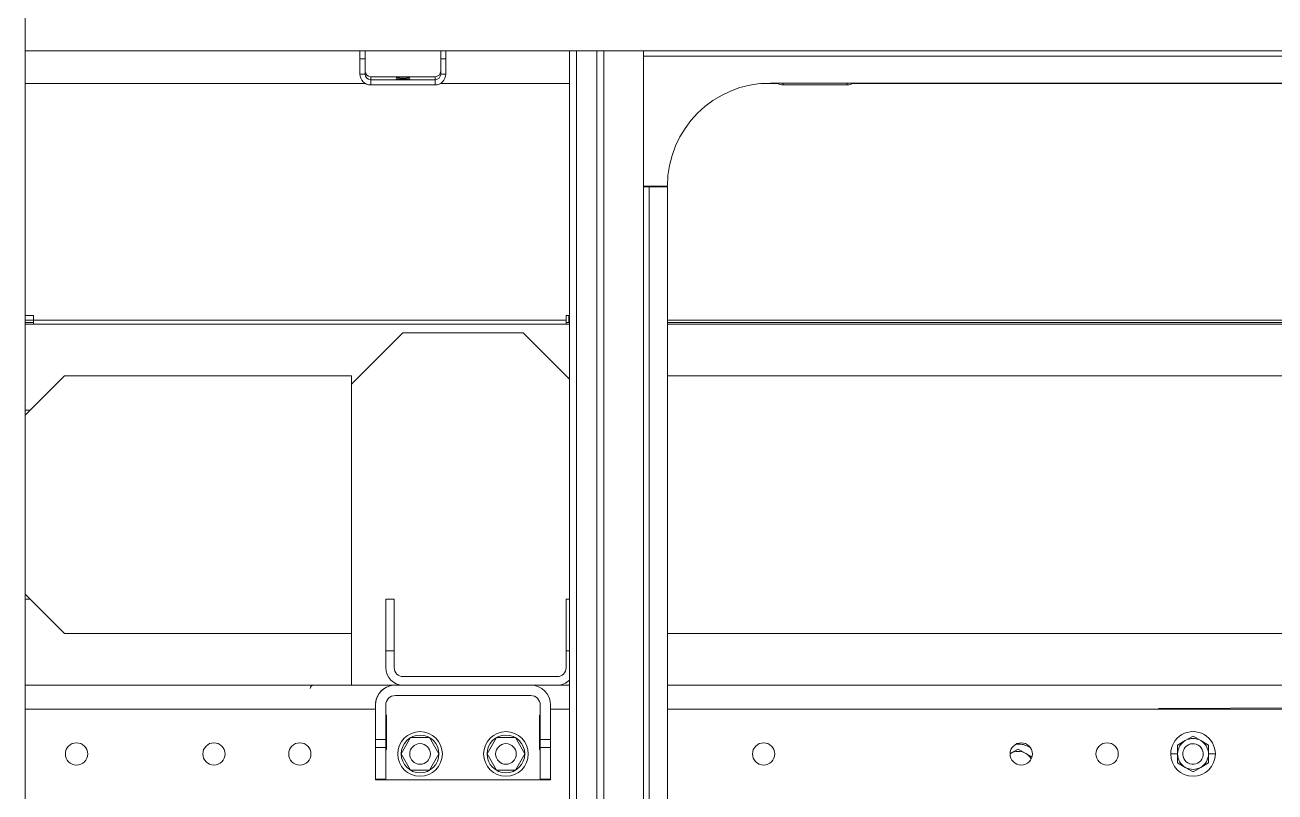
# Model space of a CAD drawing. Header units: millimetres. Extents: x -16985 to -606, y 2122 to 9380.
# Drawn here: x -11574 to -10846, y 5126 to 5572 of the extents above; entities that cross this region are included whole.
import ezdxf

# ---------------------------------------------------------------- set-up
doc = ezdxf.new("R2010")
doc.units = ezdxf.units.MM
doc.linetypes.add('K5LT32768', pattern=[0])
doc.linetypes.add('K5LT_THIN', pattern=[0])

msp = doc.modelspace()

# ---------------------------------------------------------------- linework, layer by layer
at = {"color": 7, "linetype": 'K5LT_THIN', "lineweight": 18}
for p, q in [((-11573.55, 4760.19), (-11573.55, 5798.19)), ((-11573.55, 5557.22), (-8333.55, 5557.22)), ((-11378.55, 5557.22), (-11378.55, 5552.6)), ((-11375.55, 5552.6), (-11378.55, 5552.6)), ((-11378.55, 5552.6), (-11378.55, 5543.63)), ((-11375.55, 5552.6), (-11375.55, 5557.22)), ((-11375.55, 5552.6), (-11375.55, 5543.63)), ((-11331.55, 5557.22), (-11331.55, 5552.6)), ((-11328.55, 5552.6), (-11331.55, 5552.6)), ((-11331.55, 5543.63), (-11331.55, 5552.6)), ((-11328.55, 5557.22), (-11328.55, 5552.6)), ((-11328.55, 5543.63), (-11328.55, 5552.6)), ((-11256.55, 4788.19), (-11256.55, 5557.32)), ((-11252.55, 5557.22), (-11252.55, 4760.19)), ((-11252.55, 5557.22), (-11240.55, 5557.22)), ((-11240.55, 4760.19), (-11240.55, 5557.22)), ((-11236.55, 5557.32), (-11236.55, 4760.19)), ((-11213.55, 5554.04), (-11213.55, 5557.22)), ((-9413.55, 5554.04), (-11213.55, 5554.04)), ((-11213.55, 5554.04), (-11213.55, 5478.47)), ((-11573.55, 5538.19), (-11375.42, 5538.19)), ((-11378.55, 5543.63), (-11375.55, 5543.63)), ((-11372.25, 5540.33), (-11372.25, 5542.09)), ((-11372.25, 5542.09), (-11334.85, 5542.09)), ((-11372.25, 5540.33), (-11372.25, 5537.34)), ((-11372.25, 5540.33), (-11334.85, 5540.33)), ((-11357.55, 5541.57), (-11357.55, 5541.74)), ((-11357.55, 5540.73), (-11357.55, 5540.9)), ((-11349.55, 5541.74), (-11349.55, 5541.57)), ((-11349.55, 5540.9), (-11349.55, 5540.73)), ((-11334.85, 5540.33), (-11334.85, 5542.09)), ((-11334.85, 5537.34), (-11334.85, 5540.33)), ((-11331.69, 5538.19), (-11256.55, 5538.19)), ((-11331.55, 5543.63), (-11328.55, 5543.63)), ((-11145.14, 5538.19), (-11135.42, 5538.19)), ((-11139.55, 5538.45), (-9487.55, 5538.45)), ((-11091.69, 5538.19), (-10066.05, 5538.19)), ((-11372.25, 5537.34), (-11334.85, 5537.34)), ((-11132.25, 5537.34), (-11094.85, 5537.34)), ((-11213.55, 5478.08), (-11213.55, 5478.47)), ((-11213.55, 5478.47), (-11199.55, 5478.47)), ((-11212.05, 5478.08), (-11213.55, 5478.08)), ((-11213.55, 5478.06), (-11213.55, 5478.08)), ((-11213.55, 4844.54), (-11213.55, 5478.06)), ((-11212.97, 5478.01), (-11212.97, 5478.03)), ((-11199.55, 5478.03), (-11212.97, 5478.03)), ((-11212.05, 5478.08), (-11212.05, 5478.47)), ((-11212.05, 5478.06), (-11212.05, 5478.08)), ((-11210.15, 5477.98), (-11210.15, 4844.16)), ((-11199.55, 5477.98), (-11210.15, 5477.98)), ((-11199.55, 5478.03), (-11199.55, 5477.98)), ((-11199.55, 4844.16), (-11199.55, 5477.98)), ((-11568.55, 5403.19), (-11573.55, 5403.19)), ((-11568.55, 5400.59), (-11568.55, 5403.19)), ((-11568.55, 5398.19), (-11568.55, 5400.59)), ((-11568.55, 5400.59), (-11258.55, 5400.59)), ((-11256.55, 5403.19), (-11258.55, 5403.19)), ((-11258.55, 5403.19), (-11258.55, 5400.59)), ((-11258.55, 5400.59), (-11258.55, 5398.19)), ((-11568.55, 5399.19), (-11573.55, 5399.19)), ((-11256.55, 5398.19), (-11573.55, 5398.19)), ((-11353.55, 5393.19), (-11383.55, 5363.19)), ((-11283.55, 5393.19), (-11353.55, 5393.19)), ((-11256.55, 5366.19), (-11283.55, 5393.19)), ((-11258.55, 5399.19), (-11256.55, 5399.19)), ((-11199.55, 5399.19), (-10066.05, 5399.19)), ((-10066.05, 5398.19), (-11199.55, 5398.19)), ((-11550.55, 5368.19), (-11573.55, 5345.19)), ((-11383.55, 5368.19), (-11550.55, 5368.19)), ((-11383.55, 5363.19), (-11383.55, 5368.19)), ((-11199.55, 5368.19), (-10061.05, 5368.19)), ((-11383.55, 5363.19), (-11383.55, 5188.19)), ((-11570.55, 5348.19), (-11573.55, 5348.19)), ((-11573.55, 5241.19), (-11550.55, 5218.19)), ((-11570.55, 5238.19), (-11573.55, 5238.19)), ((-11358.55, 5238.19), (-11363.55, 5238.19)), ((-11363.55, 5238.19), (-11363.55, 5208.19)), ((-11358.55, 5208.19), (-11358.55, 5238.19)), ((-11256.55, 5238.19), (-11258.55, 5238.19)), ((-11258.55, 5238.19), (-11258.55, 5208.19)), ((-11550.55, 5218.19), (-11383.55, 5218.19)), ((-9565.55, 5218.19), (-11199.55, 5218.19)), ((-11363.55, 5208.19), (-11358.55, 5208.19)), ((-11363.55, 5198.29), (-11363.55, 5208.19)), ((-11358.55, 5198.29), (-11358.55, 5208.19)), ((-11258.55, 5208.19), (-11256.55, 5208.19)), ((-11258.55, 5208.19), (-11258.55, 5198.29)), ((-11263.65, 5193.19), (-11353.45, 5193.19)), ((-11358.05, 5188.19), (-11573.55, 5188.19)), ((-11357.95, 5188.19), (-11279.15, 5188.19)), ((-11357.95, 5182.19), (-11279.15, 5182.19)), ((-11263.65, 5188.19), (-11279.15, 5188.19)), ((-11256.55, 5188.19), (-11263.65, 5188.19)), ((-9565.55, 5188.19), (-11199.55, 5188.19)), ((-11369.55, 5156.69), (-11369.55, 5176.59)), ((-11363.55, 5156.69), (-11363.55, 5176.59)), ((-11273.55, 5176.59), (-11273.55, 5156.69)), ((-11267.55, 5176.59), (-11267.55, 5156.69)), ((-10723.63, 5175.25), (-10913.63, 5174.68)), ((-11363.55, 5170.69), (-11363.05, 5170.69)), ((-11363.05, 5170.69), (-11363.05, 5150.69)), ((-11274.05, 5170.69), (-11273.55, 5170.69)), ((-11274.05, 5150.69), (-11274.05, 5170.69)), ((-11369.55, 5156.69), (-11363.55, 5156.69)), ((-11369.55, 5151.99), (-11369.55, 5156.69)), ((-11363.55, 5156.69), (-11363.55, 5151.99)), ((-11349.04, 5157.69), (-11354.52, 5148.19)), ((-11338.07, 5157.69), (-11349.04, 5157.69)), ((-11332.58, 5148.19), (-11338.07, 5157.69)), ((-11299.04, 5157.69), (-11304.52, 5148.19)), ((-11288.07, 5157.69), (-11299.04, 5157.69)), ((-11282.58, 5148.19), (-11288.07, 5157.69)), ((-11273.55, 5156.69), (-11267.55, 5156.69)), ((-11273.55, 5151.99), (-11273.55, 5156.69)), ((-11267.55, 5156.69), (-11267.55, 5151.99)), ((-10898.05, 5155.98), (-10902.55, 5153.38)), ((-10902.55, 5153.38), (-10902.55, 5148.19)), ((-10893.55, 5158.58), (-10898.05, 5155.98)), ((-10889.05, 5155.98), (-10893.55, 5158.58)), ((-10884.55, 5153.38), (-10889.05, 5155.98)), ((-10884.55, 5148.19), (-10884.55, 5153.38)), ((-11363.55, 5151.99), (-11369.55, 5151.99)), ((-11369.55, 5151.99), (-11369.55, 5133.49)), ((-11363.55, 5151.99), (-11363.55, 5133.49)), ((-11363.05, 5150.69), (-11363.55, 5150.69)), ((-11354.52, 5148.19), (-11349.04, 5138.69)), ((-11338.07, 5138.69), (-11332.58, 5148.19)), ((-11304.52, 5148.19), (-11299.04, 5138.69)), ((-11288.07, 5138.69), (-11282.58, 5148.19)), ((-11273.55, 5150.69), (-11274.05, 5150.69)), ((-11267.55, 5151.99), (-11273.55, 5151.99)), ((-11273.55, 5133.49), (-11273.55, 5151.99)), ((-11267.55, 5133.49), (-11267.55, 5151.99)), ((-10995.38, 5151.05), (-10999.98, 5148.39)), ((-10995.38, 5151.05), (-10999.88, 5148.45)), ((-10995.38, 5151.05), (-10995.38, 5151.05)), ((-10990.88, 5148.45), (-10995.38, 5151.05)), ((-10987.39, 5146.44), (-10990.88, 5148.45)), ((-10906.55, 5148.19), (-10902.55, 5148.19)), ((-10902.55, 5148.19), (-10902.55, 5142.99)), ((-10884.55, 5142.99), (-10884.55, 5148.19)), ((-10880.55, 5148.19), (-10884.55, 5148.19)), ((-11349.04, 5138.69), (-11338.07, 5138.69)), ((-11299.04, 5138.69), (-11288.07, 5138.69)), ((-10902.55, 5142.99), (-10898.05, 5140.39)), ((-10898.05, 5140.39), (-10893.55, 5137.79)), ((-10893.55, 5137.79), (-10889.05, 5140.39)), ((-10889.05, 5140.39), (-10884.55, 5142.99)), ((-11369.55, 5133.49), (-11363.55, 5133.49)), ((-11369.55, 5133.19), (-11369.55, 5133.49)), ((-11363.55, 5133.19), (-11369.55, 5133.19)), ((-11363.55, 5133.49), (-11363.55, 5133.19)), ((-11363.55, 5133.19), (-11273.55, 5133.19)), ((-11273.55, 5133.49), (-11267.55, 5133.49)), ((-11273.55, 5133.19), (-11273.55, 5133.49)), ((-11267.55, 5133.19), (-11273.55, 5133.19)), ((-11267.55, 5133.49), (-11267.55, 5133.19))]:
    msp.add_line(p, q, dxfattribs=at)
at = {"color": 8, "linetype": 'K5LT32768', "lineweight": 15, "true_color": 0x808080}
for p, q in [((-11132.25, 5538.45), (-11132.25, 5537.34)), ((-11094.85, 5537.34), (-11094.85, 5538.45)), ((-11568.55, 5400.59), (-11573.55, 5400.59)), ((-11256.95, 5399.19), (-11256.95, 5403.19)), ((-11199.55, 5400.59), (-10066.35, 5400.59)), ((-11369.55, 5174.19), (-11573.55, 5174.19)), ((-11256.55, 5174.19), (-11267.55, 5174.19)), ((-10385.55, 5174.19), (-11199.55, 5174.19))]:
    msp.add_line(p, q, dxfattribs=at)
at = {"color": 7, "linetype": 'K5LT_THIN', "const_width": 0.18}
msp.add_lwpolyline([(-10995.38, 5153.96), (-10996.48, 5153.91), (-10996.66, 5153.9)], dxfattribs=at)
at = {"color": 7, "linetype": 'K5LT_THIN', "lineweight": 18}
for centre, radius in [((-11343.55, 5148.19), 13), ((-11293.55, 5148.19), 13), ((-11343.55, 5148.19), 10.97), ((-11343.55, 5148.19), 6), ((-11293.55, 5148.19), 10.97), ((-11293.55, 5148.19), 6)]:
    msp.add_circle(centre, radius, dxfattribs=at)
for centre, radius, start, end in [((-11372.26, 5545.39), 3.3, 180.02513, 270.02511), ((-11334.85, 5545.39), 3.3, 269.97489, 359.97487), ((-11372.26, 5543.63), 6.3, 180.02513, 270.02511), ((-11372.26, 5543.63), 3.3, 180.02513, 270.02511), ((-11353.55, 5507.15), 34.82, 83.40312, 96.59688), ((-11353.55, 5576.16), 34.82, 263.40312, 276.59688), ((-11353.55, 5506.31), 34.82, 83.40312, 96.59688), ((-11353.55, 5575.32), 34.82, 263.40312, 276.59688), ((-11334.85, 5543.63), 3.3, 269.97489, 359.97487), ((-11334.85, 5543.63), 6.3, 269.97489, 359.97487), ((-11139.56, 5478.46), 59.99, 89.99146, 179.99146), ((-11132.25, 5543.64), 6.3, 235.47343, 270.00292), ((-11094.85, 5543.64), 6.3, 269.99708, 304.52657), ((-11210.42, 5538.64), 60.67, 267.58877, 270.25237), ((-11353.45, 5198.29), 10.1, 180, 270), ((-11353.45, 5198.29), 5.1, 180, 270), ((-11263.65, 5198.29), 5.1, 270, 0), ((-11263.65, 5198.29), 10.1, 270, 314.6658), ((-11405.65, 5186.29), 1.9, 90, 180), ((-11357.95, 5176.59), 11.6, 90, 180), ((-11358.05, 5176.69), 11.5, 95.97552, 173.96951), ((-11357.95, 5176.59), 5.6, 90, 180), ((-11279.15, 5176.59), 11.6, 0, 90), ((-11279.15, 5176.59), 5.6, 0, 90), ((-10893.55, 5148.19), 13, 0.00252, 180.00252), ((-11543.55, 5148.19), 6.5, 90, 270), ((-11543.55, 5148.19), 6.5, 270, 90), ((-11463.55, 5148.19), 6.5, 90, 270), ((-11463.55, 5148.19), 6.5, 270, 90), ((-11413.55, 5148.19), 6.5, 90, 270), ((-11413.55, 5148.19), 6.5, 270, 90), ((-11143.55, 5148.19), 6.5, 90, 270), ((-11143.55, 5148.19), 6.5, 270, 90), ((-10993.55, 5148.19), 6.5, 90, 270), ((-10993.55, 5148.19), 6.5, 270, 90), ((-10943.55, 5148.19), 6.5, 90, 270), ((-10943.55, 5148.19), 6.5, 270, 90), ((-10893.55, 5148.19), 9, 120.00252, 180.00252), ((-10893.55, 5148.19), 6, 60, 240), ((-10893.55, 5148.19), 9, 60.00252, 120.00252), ((-10893.55, 5148.19), 6, 240, 60), ((-10893.55, 5148.19), 9, 0.00252, 60.00252), ((-10995.38, 5140.66), 9, 120.00796, 121.26587), ((-10995.38, 5140.66), 9, 60.01514, 120.01738), ((-10995.38, 5140.66), 9, 31.46392, 60.0246), ((-10893.55, 5148.19), 13, 180.00252, 0.00252), ((-10893.55, 5148.19), 9, 180.00252, 240.00252), ((-10893.55, 5148.19), 9, 300.00252, 0.00252), ((-10893.55, 5148.19), 9, 240.00252, 300.00252)]:
    msp.add_arc(centre, radius, start, end, dxfattribs=at)
for points, knots in [([(-11213.55, 5478.06), (-11213.52, 5478.05), (-11213.46, 5478.04), (-11213.12, 5478.02), (-11212.97, 5478.01)], [0, 0, 0, 0, 0.568484, 1, 1, 1, 1]), ([(-11211.57, 5478.03), (-11211.64, 5478.03), (-11211.86, 5478.04), (-11212.02, 5478.05), (-11212.04, 5478.06), (-11212.05, 5478.06)], [0, 0, 0, 0, 0.215561, 0.68869, 1, 1, 1, 1]), ([(-10988.45, 5152), (-10989.07, 5152.34), (-10990.34, 5153.05), (-10992.45, 5153.69), (-10994.55, 5154.01), (-10995.9, 5153.92), (-10996.51, 5153.88)], [0, 0, 0, 0, 0.250633, 0.516648, 0.782663, 1, 1, 1, 1])]:
    msp.add_open_spline(points, degree=3, knots=knots, dxfattribs=at)

doc.saveas('drawing.dxf')
